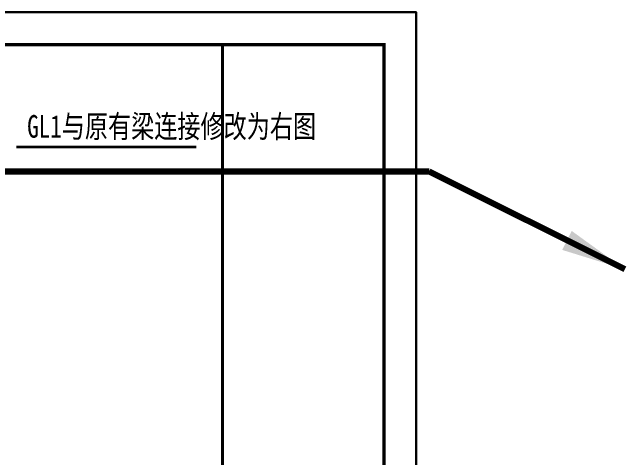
# Model space of a CAD drawing. Extents: x 498328 to 716449, y -893371 to -467753.
# Drawn here: x 598214 to 617185, y -705520 to -691730 of the extents above; entities that cross this region are included whole.
import ezdxf

# ---------------------------------------------------------------- set-up
doc = ezdxf.new("R2010")
doc.units = 0
doc.header["$LTSCALE"] = 1000
for name, color, linetype in [('PUB_TITLE', 4, 'CONTINUOUS'), ('SD_NAME_TOPC', 7, 'CONTINUOUS'), ('焊缝', 1, 'CONTINUOUS'), ('通用-图框C-SHET', 141, 'CONTINUOUS')]:
    doc.layers.add(name, color=color, linetype=linetype)
doc.layers.add('yichutu', color=7, linetype='CONTINUOUS', true_color=0xffffff, plot=False)
doc.styles.get("Standard").update_dxf_attribs({"font": 'txt', "width": 0.75})
doc.dimstyles.get("Standard").update_dxf_attribs({"dimtxt": 0.18, "dimasz": 0.18, "dimexe": 0.18, "dimexo": 0.0625, "dimgap": 0.09, "dimtad": 0, "dimtih": 1, "dimtoh": 1, "dimdec": 4, "dimzin": 0, "dimdsep": 46, "dimtxsty": 'Standard', "dimcen": 0.09, "dimadec": 0, "dimazin": 0, "dimtfac": 1, "dimtdec": 4, "dimtofl": 0, "dimtmove": 0, "dimatfit": 3, "dimfxl": 0, "dimtolj": 1, "dimtzin": 0, "dimarcsym": 0})

# ---------------------------------------------------------------- blocks, each defined once
blk = doc.blocks.new('yct-841-594-84100-59400-100-1000.0')
at = {"layer": 'yichutu', "color": 7, "true_color": 0xffffff}
blk.add_lwpolyline([(0, 0), (0, 59400), (84100, 59400), (84100, 0)], close=True, dxfattribs=at)

msp = doc.modelspace()

# ---------------------------------------------------------------- linework, layer by layer
at = {"layer": 'PUB_TITLE'}
msp.add_lwpolyline([(526627.4, -751130.4), (610727.4, -751130.4), (610727.4, -691730.4), (526627.4, -691730.4)], close=True, dxfattribs=at)
at = {"layer": 'PUB_TITLE', "const_width": 100}
msp.add_lwpolyline([(529127.4, -750130.4), (609727.4, -750130.4), (609727.4, -692730.4), (529127.4, -692730.4)], close=True, dxfattribs=at)
at = {"layer": 'SD_NAME_TOPC', "const_width": 80}
msp.add_lwpolyline([(598342, -695901), (603912.2, -695901)], dxfattribs=at)
at = {"layer": '通用-图框C-SHET', "const_width": 100}
msp.add_lwpolyline([(604727.4, -724180.4), (604727.4, -692730.4)], dxfattribs=at)

# ---------------------------------------------------------------- block references
at = {"layer": 'yichutu'}
msp.add_blockref('yct-841-594-84100-59400-100-1000.0', (526627.4, -751130.4), dxfattribs=at)

# ---------------------------------------------------------------- texts
at = {"layer": '焊缝', "color": 7, "true_color": 0xffffff, "insert": (607625.3, -694913), "char_height": 700, "width": 13601.495, "attachment_point": 3}
msp.add_mtext('\\A1;{\\fSimSun|b0|i0|c134|p2;GL1与原有梁连接修改为右图}', dxfattribs=at)

# ---------------------------------------------------------------- leaders
at = {"layer": '焊缝', "color": 7, "true_color": 0xffffff, "annotation_type": 0, "has_hookline": 1, "hookline_direction": 1, "text_width": 9248.8}
msp.add_leader([(617185.1, -699686.6), (611128.7, -696663.2), (602575.8, -696662.2)], dimstyle='Standard', override={"dimasz": 2000, "dimgap": 10, "dimtad": 1, "dimclrd": 1, "dimlwd": 90, "dimarcsym": 2}, dxfattribs=at)

doc.saveas('drawing.dxf')
